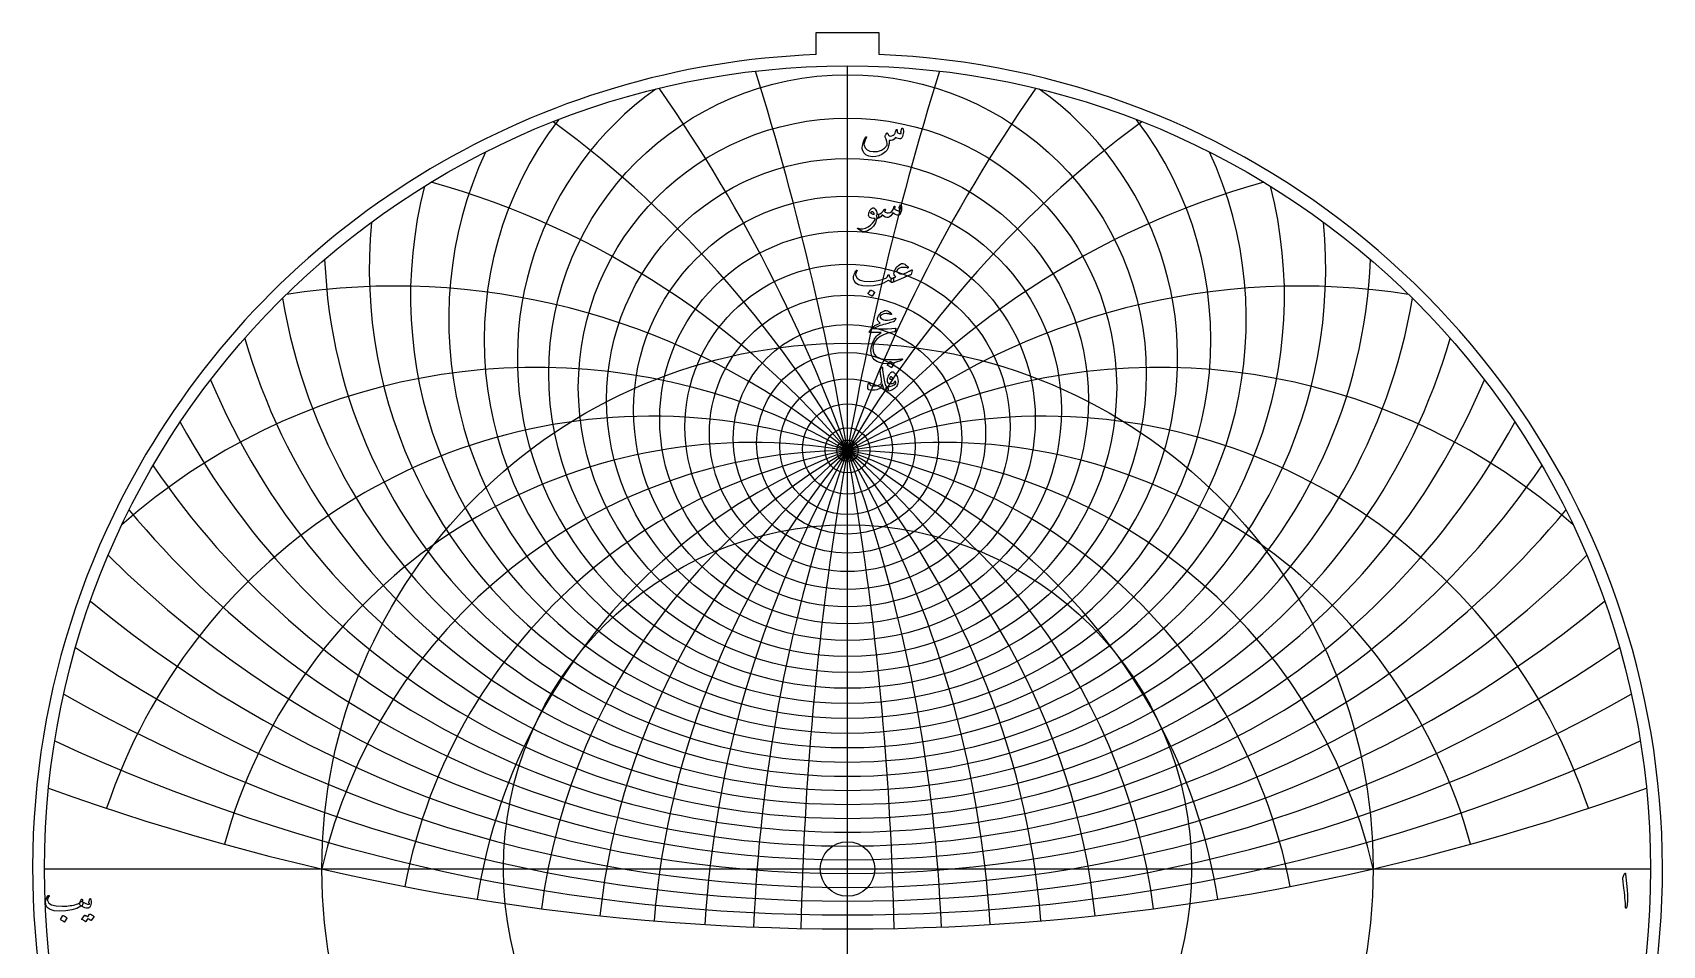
# Model space of a CAD drawing. Header units: millimetres. Extents: x -80 to 80, y -80 to 82.
# Drawn here: x -80.4 to 80.4, y -7.5 to 82.5 of the extents above; entities that cross this region are included whole.
import ezdxf

# ---------------------------------------------------------------- set-up
doc = ezdxf.new("R2010")
doc.units = ezdxf.units.MM
for name, color, linetype in [('CUT_INNER', 6, 'Continuous'), ('CUT_OUTER', 1, 'Continuous'), ('ENGRAVE', 7, 'Continuous'), ('ENGRAVE_FINE', 8, 'Continuous'), ('TEXT', 5, 'Continuous')]:
    doc.layers.add(name, color=color, linetype=linetype)

msp = doc.modelspace()

# ---------------------------------------------------------------- linework, layer by layer
at = {"layer": 'CUT_INNER'}
msp.add_circle((0, 0), 2.69, dxfattribs=at)
at = {"layer": 'CUT_OUTER'}
for points in [[(-3.08, 82.482), (3.08, 82.482), (3.08, 80.3107)], [(-3.08, 80.3107), (-3.08, 82.482)]]:
    msp.add_lwpolyline(points, dxfattribs=at)
for centre, radius, start, end in [((-0.0002, -0.0002), 80.3699, 149.413866, 87.803582), ((-0.0008, 0.0008), 80.3689, 92.195702, 149.41427)]:
    msp.add_arc(centre, radius, start, end, dxfattribs=at)
at = {"layer": 'ENGRAVE'}
for points in [[(0, -79.2), (0, 79.2)], [(-79.2, 0), (79.2, 0)]]:
    msp.add_lwpolyline(points, dxfattribs=at)
for centre, radius in [((0, 0), 79.2), ((0, 46.3023), 23.7601), ((0, 42.4181), 11.2674), ((0, 0), 51.8435), ((0, 41.2382), 1.056), ((0, 0), 33.9362)]:
    msp.add_circle(centre, radius, dxfattribs=at)
for centre, radius, start, end in [((0, 54.197), 39.3311, 155.197682, 24.802318), ((0, 69.6802), 61.9321, 196.271491, 343.728509), ((0, -11.969), 53.2072, 13, 167), ((0, -11.969), 53.2072, 13, 167), ((0, 104.4189), 103.514, 225.224717, 314.775283), ((0, 224.5588), 230.4656, 250.00718, 289.99282)]:
    msp.add_arc(centre, radius, start, end, dxfattribs=at)
at = {"layer": 'ENGRAVE_FINE'}
for centre, radius in [((0, 48.8552), 29.4717), ((0, 47.4931), 26.547), ((0, 45.2658), 21.0908), ((0, 44.3697), 18.5215), ((0, 43.6024), 16.0367), ((0, 42.9544), 13.6228), ((0, 41.9872), 8.9593), ((0, 41.6568), 6.688), ((0, 41.4234), 4.4438), ((0, 41.2844), 2.2175)]:
    msp.add_circle(centre, radius, dxfattribs=at)
for centre, radius, start, end in [((-301.7529, -11.969), 306.4079, 1.142219, 17.208163), ((-301.7529, -11.969), 306.4079, 1.142219, 17.208163), ((301.7529, -11.969), 306.4079, 162.791837, 178.857781), ((301.7529, -11.969), 306.4079, 162.791837, 178.857781), ((0, 50.409), 32.5579, 125.521553, 54.478447), ((-146.1855, -11.969), 155.5674, 2.301826, 34.879831), ((-146.1855, -11.969), 155.5674, 2.301826, 34.879831), ((146.1855, -11.969), 155.5674, 145.120169, 177.698174), ((146.1855, -11.969), 155.5674, 145.120169, 177.698174), ((0, 52.1795), 35.8333, 142.703677, 37.296323), ((-92.1575, -11.969), 106.4144, 3.497274, 53.607558), ((-92.1575, -11.969), 106.4144, 3.497274, 53.607558), ((92.1575, -11.969), 106.4144, 126.392442, 176.502726), ((92.1575, -11.969), 106.4144, 126.392442, 176.502726), ((-63.4098, -11.969), 82.7757, 4.749296, 74.329773), ((-63.4098, -11.969), 82.7757, 4.749296, 74.329773), ((63.4098, -11.969), 82.7757, 105.670227, 175.250704), ((63.4098, -11.969), 82.7757, 105.670227, 175.250704), ((0, 56.499), 43.0914, 165.445629, 14.554371), ((0, 59.1319), 47.1629, 174.323365, 5.676635), ((0, 62.1539), 51.6062, 182.266242, 357.733758), ((0, 65.6385), 56.4971, 189.527992, 350.472008), ((-44.6461, -11.969), 69.457, 6.082422, 98.854785), ((-44.6461, -11.969), 69.457, 6.082422, 98.854785), ((44.6461, -11.969), 69.457, 81.145215, 173.917578), ((44.6461, -11.969), 69.457, 81.145215, 173.917578), ((-30.7192, -11.969), 61.4384, 7.527075, 131.671439), ((-30.7192, -11.969), 61.4384, 7.527075, 131.671439), ((0, 74.4022), 68.0366, 202.608361, 337.391639), ((30.7192, -11.969), 61.4384, 48.328561, 172.472925), ((30.7192, -11.969), 61.4384, 48.328561, 172.472925), ((-19.3658, -11.969), 56.6219, 9.12263, 161.516012), ((-19.3658, -11.969), 56.6219, 9.12263, 161.516012), ((0, 79.9679), 74.9759, 208.618835, 331.381165), ((19.3658, -11.969), 56.6219, 18.483988, 170.87737), ((19.3658, -11.969), 56.6219, 18.483988, 170.87737), ((-9.3819, -11.969), 54.028, 10.922139, 164.534975), ((-9.3819, -11.969), 54.028, 10.922139, 164.534975), ((9.3819, -11.969), 54.028, 15.465025, 169.077861), ((9.3819, -11.969), 54.028, 15.465025, 169.077861), ((0, 86.5988), 82.9736, 214.362734, 325.637266), ((0, 94.6025), 92.339, 219.885984, 320.114016), ((0, 116.6992), 117.1516, 230.407962, 309.592038), ((0, 132.4506), 134.261, 235.459484, 304.540516), ((0, 153.3168), 156.4877, 240.399075, 299.600925), ((0, 182.1749), 186.7106, 245.243498, 294.756502)]:
    msp.add_arc(centre, radius, start, end, dxfattribs=at)
at = {"layer": 'TEXT'}
for points in [[(5.3443, 73.0211), (5.3525, 73.0416), (5.363, 73.0562), (5.3759, 73.065), (5.3911, 73.0679), (5.4107, 73.0656), (5.4274, 73.0586), (5.4412, 73.0469), (5.452, 73.0305), (5.4787, 72.9719), (5.4977, 72.8993), (5.5091, 72.8127), (5.5129, 72.712), (5.5027, 72.5474), (5.4719, 72.3911), (5.4207, 72.243), (5.349, 72.1031), (5.3244, 72.0694), (5.2975, 72.0433), (5.2682, 72.0249), (5.2366, 72.0141), (5.1221, 72.0067), (4.9989, 72.0269), (4.8668, 72.0747), (4.726, 72.1499), (4.6075, 71.9874), (4.4672, 71.8794), (4.3054, 71.8258), (4.1218, 71.8267), (4.1158, 71.7279), (4.1072, 71.6329), (4.0959, 71.5417), (4.082, 71.4543), (4.0655, 71.3702), (4.0463, 71.2886), (4.0245, 71.2097), (4, 71.1335), (3.9432, 70.9959), (3.8665, 70.8689), (3.7699, 70.7523), (3.6534, 70.6464), (3.3809, 70.4649), (3.0925, 70.3372), (2.7884, 70.2635), (2.4684, 70.2436), (2.108, 70.2924), (1.8232, 70.4204), (1.6139, 70.6273), (1.4801, 70.9133), (1.462, 71.0164), (1.459, 71.1382), (1.4713, 71.2787), (1.4988, 71.4379), (1.543, 71.6124), (1.6054, 71.7939), (1.6859, 71.9824), (1.7846, 72.178), (1.7925, 72.1903), (1.8021, 72.1991), (1.8135, 72.2043), (1.8267, 72.2061), (1.8399, 72.2049), (1.8513, 72.2014), (1.861, 72.1956), (1.8689, 72.1874), (1.8741, 72.1754), (1.8759, 72.1628), (1.8741, 72.1496), (1.8689, 72.1358), (1.7436, 71.8756), (1.6628, 71.6616), (1.6265, 71.4939), (1.6347, 71.3724), (1.7529, 71.1045), (1.9391, 70.9098), (2.1932, 70.7883), (2.5152, 70.74), (2.9655, 70.7687), (3.3466, 70.8829), (3.6587, 71.0826), (3.9017, 71.3677), (3.9008, 71.5556), (3.87, 71.7541), (3.8095, 71.9631), (3.719, 72.1827), (3.7076, 72.2049), (3.7014, 72.2248), (3.7006, 72.2424), (3.7049, 72.2576), (3.7301, 72.3099), (3.7541, 72.3589), (3.777, 72.4047), (3.7986, 72.4473), (3.8191, 72.4861), (3.8384, 72.5205), (3.8566, 72.5505), (3.8736, 72.5761), (3.8832, 72.587), (3.8935, 72.5913), (3.9043, 72.5893), (3.9157, 72.5808), (3.9216, 72.5744), (3.9298, 72.5644), (3.9403, 72.5509), (3.9532, 72.534), (3.9678, 72.5135), (3.9836, 72.4895), (4.0006, 72.462), (4.0188, 72.4309), (4.0556, 72.3712), (4.0867, 72.3279), (4.1119, 72.3009), (4.1312, 72.2904), (4.253, 72.2802), (4.3747, 72.3009), (4.4965, 72.3528), (4.6183, 72.4356), (4.6625, 72.4906), (4.7061, 72.5808), (4.7492, 72.7061), (4.7916, 72.8665), (4.7957, 72.8817), (4.8033, 72.8946), (4.8144, 72.9052), (4.8291, 72.9134), (4.8428, 72.9186), (4.856, 72.9204), (4.8686, 72.9186), (4.8806, 72.9134), (4.8985, 72.8841), (4.9052, 72.8291), (4.9008, 72.7483), (4.8853, 72.6417), (4.9798, 72.5837), (5.0808, 72.5457), (5.1883, 72.5275), (5.3021, 72.5293), (5.3007, 72.5635), (5.2963, 72.5913), (5.289, 72.6127), (5.2787, 72.6276), (5.267, 72.6417), (5.26, 72.6557), (5.2576, 72.6698), (5.26, 72.6839)], [(2.8689, 64.098), (2.7591, 63.7125), (2.575, 63.3896), (2.3165, 63.1294), (1.9836, 62.9318), (1.9371, 62.9117), (1.8911, 62.8937), (1.8457, 62.8778), (1.8009, 62.8638), (1.757, 62.8523), (1.7143, 62.8434), (1.6727, 62.8371), (1.6323, 62.8334), (1.5316, 62.8477), (1.3981, 62.9001), (1.2319, 62.9906), (1.0328, 63.1191), (1.0114, 63.1376), (0.9988, 63.1554), (0.995, 63.1727), (1, 63.1894), (1.0111, 63.2023), (1.0258, 63.2081), (1.0439, 63.2069), (1.0656, 63.1987), (1.2725, 63.1317), (1.5047, 63.132), (1.762, 63.1996), (2.0445, 63.3346), (2.2752, 63.4912), (2.4661, 63.6753), (2.6171, 63.887), (2.7284, 64.1262), (2.7275, 64.1346), (2.7248, 64.1414), (2.7205, 64.1464), (2.7143, 64.1496), (2.553, 64.1589), (2.4157, 64.1777), (2.3024, 64.2058), (2.2131, 64.2432), (2.144, 64.3012), (2.1007, 64.3814), (2.0832, 64.4839), (2.0913, 64.6086), (2.094, 64.6251), (2.0972, 64.642), (2.101, 64.6591), (2.1054, 64.6765), (2.1104, 64.6945), (2.1159, 64.7134), (2.1221, 64.7332), (2.1288, 64.7538), (2.1839, 64.8876), (2.2506, 64.9985), (2.3291, 65.0866), (2.4192, 65.1519), (2.5114, 65.1876), (2.596, 65.187), (2.673, 65.1502), (2.7424, 65.077), (2.803, 64.9751), (2.849, 64.8568), (2.8803, 64.7222), (2.897, 64.5711), (2.9062, 64.5713), (2.9151, 64.5717), (2.9238, 64.5724), (2.9321, 64.5735), (2.9404, 64.5745), (2.9491, 64.5752), (2.958, 64.5757), (2.9672, 64.5758), (2.9988, 64.5691), (3.0234, 64.5489), (3.041, 64.5152), (3.0515, 64.4681), (3.0559, 64.4163), (3.0551, 64.3639), (3.0489, 64.3109), (3.0375, 64.2573), (3.0226, 64.2102), (3.0059, 64.1765), (2.9874, 64.1563), (2.9672, 64.1496), (2.8782, 64.1496), (2.8777, 64.1411), (2.8759, 64.1297), (2.873, 64.1153), (2.8689, 64.098)], [(2.644, 64.6226), (2.5949, 64.7084), (2.541, 64.769), (2.4825, 64.8044), (2.4192, 64.8147), (2.3815, 64.8047), (2.3478, 64.7889), (2.3182, 64.7673), (2.2928, 64.7397), (2.2846, 64.7251), (2.2834, 64.7093), (2.2892, 64.6923), (2.3021, 64.6742), (2.3504, 64.6317), (2.4204, 64.6027), (2.512, 64.5872), (2.6253, 64.5852), (2.637, 64.5875), (2.644, 64.5945), (2.6464, 64.6062), (2.644, 64.6226)], [(5.2342, 65.4845), (5.2445, 65.4915), (5.2565, 65.4892), (5.2702, 65.4774), (5.2857, 65.4564), (5.3024, 65.4207), (5.315, 65.3697), (5.3235, 65.3036), (5.3279, 65.2222), (5.3294, 65.1297), (5.3244, 65.0395), (5.313, 64.9517), (5.2951, 64.8662), (5.243, 64.6999), (5.185, 64.5805), (5.1212, 64.5079), (5.0516, 64.4821), (4.8867, 64.4918), (4.7342, 64.5348), (4.594, 64.6112), (4.4661, 64.721), (4.3782, 64.548), (4.274, 64.413), (4.1534, 64.3161), (4.0164, 64.2573), (3.8727, 64.2444), (3.7272, 64.2807), (3.5799, 64.3662), (3.4309, 64.5009), (3.3103, 64.3472), (3.1921, 64.2374), (3.0761, 64.1715), (2.9625, 64.1496), (2.9397, 64.1625), (2.9181, 64.2011), (2.8976, 64.2655), (2.8782, 64.3557), (2.8712, 64.4447), (2.8829, 64.5102), (2.9134, 64.5524), (2.9625, 64.5711), (3.1786, 64.62), (3.3677, 64.7151), (3.5299, 64.8565), (3.6651, 65.0442), (3.6724, 65.0544), (3.6804, 65.0618), (3.6888, 65.0661), (3.6979, 65.0676), (3.709, 65.0664), (3.719, 65.0629), (3.7278, 65.0571), (3.7354, 65.0489), (3.7398, 65.0237), (3.7295, 64.981), (3.7046, 64.9207), (3.6651, 64.8428), (3.7169, 64.7828), (3.7974, 64.7386), (3.9066, 64.7102), (4.0445, 64.6976), (4.2164, 64.7336), (4.3665, 64.851), (4.4951, 65.0498), (4.6019, 65.3299), (4.6072, 65.3443), (4.6136, 65.3545), (4.6212, 65.3606), (4.63, 65.3627), (4.6432, 65.3615), (4.6546, 65.358), (4.6643, 65.3522), (4.6722, 65.344), (4.678, 65.3322), (4.6815, 65.3205), (4.6827, 65.3088), (4.6815, 65.2971), (4.6347, 65.1004), (4.6894, 65.0518), (4.7553, 65.0091), (4.8323, 64.9722), (4.9204, 64.9411), (5.0062, 64.9209), (5.0715, 64.9166), (5.1163, 64.928), (5.1405, 64.9552), (5.1485, 64.9968), (5.1441, 65.0559), (5.1274, 65.1326), (5.0984, 65.2269), (5.1034, 65.2535), (5.1277, 65.3053), (5.1713, 65.3823), (5.2342, 65.4845)], [(6.3747, 59.0113), (6.2811, 58.6366), (6.2705, 58.6184), (6.253, 58.6014), (6.2284, 58.5856), (6.1968, 58.571), (6.1266, 58.5463), (6.0521, 58.5189), (5.9733, 58.4889), (5.89, 58.4562), (5.8023, 58.4213), (5.7102, 58.3842), (5.6138, 58.3451), (5.5129, 58.304), (4.4356, 57.8356), (4.3864, 57.8465), (4.3466, 57.879), (4.3162, 57.9331), (4.2951, 58.0089), (4.2916, 58.0894), (4.3138, 58.1576), (4.3619, 58.2136), (4.4356, 58.2572), (4.4448, 58.2614), (4.4631, 58.2695), (4.4905, 58.2813), (4.527, 58.297), (4.5722, 58.3162), (4.6259, 58.3386), (4.6881, 58.3642), (4.7588, 58.393), (4.6678, 58.4864), (4.6101, 58.5886), (4.5858, 58.6995), (4.5949, 58.8192), (4.685, 59.1041), (4.8384, 59.345), (5.0551, 59.542), (5.3349, 59.6951), (5.3961, 59.7095), (5.4672, 59.7057), (5.5483, 59.6837), (5.6394, 59.6436), (5.7339, 59.5889), (5.8209, 59.5277), (5.9002, 59.4601), (5.9719, 59.386), (5.9921, 59.3588), (6.0012, 59.3333), (5.9992, 59.3096), (5.986, 59.2876), (5.9661, 59.2707), (5.9438, 59.2619), (5.9192, 59.2613), (5.8923, 59.2689), (5.7521, 59.3131), (5.6031, 59.3333), (5.4453, 59.3295), (5.2787, 59.3017), (5.128, 59.2566), (5.0082, 59.1963), (4.9195, 59.1208), (4.8619, 59.03), (4.856, 58.9896), (4.8712, 58.9434), (4.9075, 58.8913), (4.9649, 58.8333), (5.0305, 58.7806), (5.0961, 58.7396), (5.1616, 58.7103), (5.2272, 58.6928), (5.4236, 58.6878), (5.6335, 58.7291), (5.8569, 58.8166), (6.0937, 58.9504), (6.1192, 58.9665), (6.1441, 58.982), (6.1684, 58.9969), (6.1921, 59.0113), (6.2149, 59.0247), (6.2366, 59.037), (6.2571, 59.0482), (6.2764, 59.0581), (6.33, 59.0833), (6.3642, 59.0839), (6.3791, 59.0599), (6.3747, 59.0113)], [(0.8618, 59.0253), (0.8785, 59.0435), (0.8958, 59.0511), (0.9136, 59.0482), (0.9321, 59.0347), (0.9461, 59.0171), (0.9508, 58.9972), (0.9461, 58.975), (0.9321, 58.9504), (0.8607, 58.8397), (0.815, 58.7373), (0.7951, 58.643), (0.8009, 58.5569), (0.9476, 58.2742), (1.233, 58.0769), (1.6572, 57.965), (2.2202, 57.9387), (2.6379, 57.9694), (3.0387, 58.0335), (3.4224, 58.131), (3.7893, 58.2619), (3.8539, 58.3002), (3.9075, 58.3591), (3.95, 58.4384), (3.9813, 58.5382), (3.9918, 58.5666), (4.0094, 58.5862), (4.034, 58.5971), (4.0656, 58.5991), (4.0881, 58.5894), (4.1042, 58.5698), (4.1139, 58.5403), (4.1171, 58.5007), (4.1391, 58.403), (4.2003, 58.3298), (4.3007, 58.2812), (4.4403, 58.2572), (4.4907, 58.2461), (4.5246, 58.2174), (4.5422, 58.1711), (4.5434, 58.1073), (4.5264, 57.9884), (4.5035, 57.9035), (4.4749, 57.8526), (4.4403, 57.8356), (4.3376, 57.8491), (4.2401, 57.8895), (4.1479, 57.9568), (4.0609, 58.0511), (4.0536, 58.0549), (4.041, 58.0523), (4.0232, 58.0432), (4, 58.0277), (3.5633, 57.7818), (3.0867, 57.6061), (2.5703, 57.5007), (2.0141, 57.4656), (1.5, 57.5007), (1.1007, 57.6061), (0.8162, 57.7818), (0.6464, 58.0277), (0.6077, 58.165), (0.5949, 58.3052), (0.6077, 58.4483), (0.6464, 58.5944), (0.6985, 58.7303), (0.7518, 58.8473), (0.8062, 58.9457), (0.8618, 59.0253)], [(2.281, 57.0815), (2.2869, 57.0874), (2.2951, 57.0909), (2.3056, 57.0921), (2.3185, 57.0909), (2.4096, 57.054), (2.4953, 57.0089), (2.5758, 56.9556), (2.6511, 56.8942), (2.6584, 56.8848), (2.6616, 56.8754), (2.6607, 56.8661), (2.6558, 56.8567), (2.4356, 56.5007), (2.4274, 56.4922), (2.4169, 56.4902), (2.404, 56.4946), (2.3888, 56.5054), (2.3756, 56.5148), (2.3548, 56.5288), (2.3264, 56.5476), (2.2904, 56.571), (2.2462, 56.5991), (2.1932, 56.6319), (2.1315, 56.6693), (2.0609, 56.7115), (2.0515, 56.7185), (2.0469, 56.7256), (2.0469, 56.7326), (2.0515, 56.7396)], [(4.7518, 54.322), (4.7556, 54.2889), (4.7342, 54.2271), (4.6877, 54.1367), (4.616, 54.0175), (4.6007, 53.9982), (4.5832, 53.9824), (4.5633, 53.9701), (4.541, 53.9613), (4.2412, 53.8787), (3.9743, 53.8044), (3.7401, 53.7382), (3.5387, 53.6803), (3.37, 53.6308), (3.2342, 53.5901), (3.1312, 53.5582), (3.0609, 53.5351), (2.4942, 53.2821), (2.4543, 53.2792), (2.4239, 53.2845), (2.4028, 53.2979), (2.3911, 53.3196), (2.3908, 53.3275), (2.3946, 53.3372), (2.4025, 53.3486), (2.4145, 53.3618), (2.5299, 53.4701), (2.7026, 53.5842), (2.9327, 53.7043), (3.2202, 53.8302), (3.142, 53.8969), (3.0761, 53.9613), (3.0226, 54.0234), (2.9813, 54.0831), (2.9558, 54.1484), (2.9497, 54.2271), (2.9628, 54.3193), (2.9953, 54.425), (3.048, 54.5351), (3.1218, 54.6451), (3.2166, 54.7552), (3.3326, 54.8653), (3.4587, 54.9604), (3.5796, 55.0257), (3.6953, 55.0611), (3.8056, 55.0667), (3.9552, 55.0365), (4.0902, 54.9742), (4.2105, 54.8796), (4.3162, 54.7529), (4.3256, 54.7371), (4.3302, 54.7224), (4.3302, 54.709), (4.3256, 54.6967), (4.3153, 54.6852), (4.3033, 54.6791), (4.2895, 54.6782), (4.274, 54.6826), (4.2051, 54.7046), (4.1388, 54.7236), (4.0751, 54.7397), (4.0141, 54.7529), (3.956, 54.7628), (3.9011, 54.7693), (3.8494, 54.7722), (3.801, 54.7716), (3.5993, 54.7479), (3.4298, 54.6908), (3.2925, 54.6004), (3.1874, 54.4765), (3.2992, 54.3293), (3.4239, 54.2201), (3.5615, 54.1489), (3.712, 54.1159), (3.9359, 54.1135), (4.1768, 54.1487), (4.4347, 54.2213), (4.7096, 54.3313), (4.721, 54.3343), (4.7319, 54.3337), (4.7421, 54.3296), (4.7518, 54.322)], [(2.808, 53.2962), (3.409, 53.2751), (3.9286, 53.2728), (4.3668, 53.2892), (4.7237, 53.3243), (4.7347, 53.3256), (4.7442, 53.3249), (4.7522, 53.3221), (4.7588, 53.3173), (4.7636, 53.3107), (4.7664, 53.3026), (4.7672, 53.2931), (4.7658, 53.2821), (4.7566, 53.2394), (4.7477, 53.2002), (4.7391, 53.1645), (4.7307, 53.1323), (4.7227, 53.1036), (4.7149, 53.0784), (4.7074, 53.0567), (4.7003, 53.0386), (4.685, 53.0096), (4.6675, 52.9882), (4.6476, 52.9745), (4.6253, 52.9683), (4.0843, 52.8702), (3.6136, 52.7166), (3.2131, 52.5072), (2.8829, 52.2423), (2.7161, 52.0517), (2.5949, 51.85), (2.5193, 51.6372), (2.4895, 51.4133), (2.5182, 51.0617), (2.6323, 50.7751), (2.832, 50.5535), (3.1171, 50.3969), (3.265, 50.3494), (3.4274, 50.3102), (3.6045, 50.2792), (3.7963, 50.2564), (4.0024, 50.2414), (4.2225, 50.2341), (4.4567, 50.2344), (4.7049, 50.2423), (4.7932, 50.2473), (4.88, 50.2528), (4.9653, 50.259), (5.0492, 50.2657), (5.131, 50.273), (5.2102, 50.2809), (5.2868, 50.2894), (5.3607, 50.2985), (5.3832, 50.2997), (5.3993, 50.2938), (5.409, 50.2809), (5.4122, 50.261), (5.4105, 50.2379), (5.4052, 50.2201), (5.3964, 50.2075), (5.3841, 50.2002), (5.2518, 50.1442), (5.1265, 50.0936), (5.0082, 50.0482), (4.897, 50.0081), (4.7931, 49.973), (4.6968, 49.9425), (4.6081, 49.9168), (4.527, 49.8957), (4.4507, 49.8802), (4.3765, 49.8664), (4.3043, 49.8544), (4.2342, 49.8442), (4.1659, 49.8363), (4.099, 49.8313), (4.0335, 49.8292), (3.9696, 49.8301), (3.5328, 49.8641), (3.1686, 49.9379), (2.8771, 50.0514), (2.6581, 50.2048), (2.4974, 50.3966), (2.3853, 50.6205), (2.3217, 50.8767), (2.3068, 51.165), (2.3528, 51.5228), (2.4625, 51.87), (2.6361, 52.2066), (2.8736, 52.5327), (2.9664, 52.6314), (3.0714, 52.7259), (3.1888, 52.8164), (3.3185, 52.9027), (2.185, 52.9121), (2.1578, 52.9238), (2.1464, 52.9449), (2.1508, 52.9753), (2.171, 53.0152), (2.209, 53.0731), (2.2436, 53.1252), (2.2746, 53.1715), (2.3021, 53.2119), (2.3261, 53.2461), (2.3466, 53.2739), (2.3636, 53.2953), (2.3771, 53.3102), (2.4075, 53.3129), (2.4895, 53.3114), (2.623, 53.3058), (2.808, 53.2962)], [(4.1874, 50.0296), (4.1932, 50.0355), (4.2014, 50.039), (4.212, 50.0402), (4.2249, 50.039), (4.3159, 50.0021), (4.4017, 49.957), (4.4822, 49.9038), (4.5574, 49.8423), (4.5647, 49.8329), (4.5679, 49.8235), (4.5671, 49.8142), (4.5621, 49.8048), (4.3419, 49.4488), (4.3338, 49.4403), (4.3232, 49.4383), (4.3103, 49.4427), (4.2951, 49.4535), (4.2819, 49.4629), (4.2612, 49.4769), (4.2328, 49.4957), (4.1967, 49.5191), (4.1525, 49.5472), (4.0996, 49.58), (4.0378, 49.6175), (3.9672, 49.6596), (3.9579, 49.6666), (3.9532, 49.6737), (3.9532, 49.6807), (3.9579, 49.6877)], [(3.897, 47.5472), (3.9309, 47.5308), (3.9579, 47.505), (3.9778, 47.4699), (3.9907, 47.4254), (3.9991, 47.3704), (4.0012, 47.3177), (3.9968, 47.2673), (3.986, 47.2193), (3.9699, 47.1783), (3.9497, 47.1491), (3.9254, 47.1315), (3.897, 47.1256), (3.7568, 47.1646), (3.6405, 47.2626), (3.5483, 47.4198), (3.4801, 47.6362), (3.4713, 47.6735), (3.4637, 47.7059), (3.4573, 47.7332), (3.452, 47.7556), (3.4479, 47.773), (3.445, 47.7855), (3.4432, 47.7929), (3.4426, 47.7954), (3.4356, 47.8092), (3.4286, 47.813), (3.4216, 47.8068), (3.4145, 47.7907), (3.3349, 47.611), (3.2459, 47.4699), (3.1476, 47.3674), (3.0398, 47.3036), (2.8835, 47.2544), (2.7003, 47.224), (2.4901, 47.2123), (2.2529, 47.2193), (2.0946, 47.2682), (2.0082, 47.3868), (1.9939, 47.575), (2.0515, 47.8329), (2.0647, 47.8639), (2.0808, 47.8868), (2.0998, 47.9014), (2.1218, 47.9078), (2.1435, 47.9058), (2.1616, 47.895), (2.1762, 47.8753), (2.1874, 47.847), (2.2111, 47.7864), (2.2401, 47.7404), (2.2743, 47.7091), (2.3138, 47.6924), (2.5354, 47.6584), (2.7459, 47.6549), (2.9453, 47.6818), (3.1335, 47.7392), (3.2152, 47.782), (3.2822, 47.8399), (3.3346, 47.9131), (3.3724, 48.0015), (3.37, 48.0434), (3.3583, 48.1409), (3.3373, 48.294), (3.3068, 48.5027), (3.2913, 48.6144), (3.2775, 48.7152), (3.2655, 48.8052), (3.2553, 48.8844), (3.2465, 48.9522), (3.2389, 49.008), (3.2325, 49.0517), (3.2272, 49.0835), (3.2228, 49.1321), (3.2237, 49.1748), (3.2298, 49.2117), (3.2412, 49.2427), (3.2594, 49.2812), (3.2764, 49.3171), (3.2922, 49.3503), (3.3068, 49.3809), (3.32, 49.4089), (3.3314, 49.4342), (3.3411, 49.4569), (3.349, 49.4769), (3.3572, 49.493), (3.3677, 49.5039), (3.3806, 49.5094), (3.3958, 49.5097), (3.4125, 49.5033), (3.4251, 49.4933), (3.4336, 49.4799), (3.438, 49.4629), (3.4665, 49.2233), (3.4959, 48.9963), (3.5262, 48.7818), (3.5574, 48.58), (3.5892, 48.3907), (3.6212, 48.2141), (3.6536, 48.05), (3.6862, 47.8985), (3.7257, 47.7571), (3.774, 47.6514), (3.8311, 47.5814), (3.897, 47.5472)], [(4.4356, 49.0413), (4.4678, 49.0367), (4.5035, 49.0226), (4.5428, 48.9992), (4.5855, 48.9664), (4.7685, 48.7714), (4.8958, 48.5519), (4.9675, 48.3077), (4.9836, 48.039), (4.9693, 47.8991), (4.9403, 47.7744), (4.8967, 47.6649), (4.8384, 47.5706), (4.6496, 47.3759), (4.4298, 47.2369), (4.1789, 47.1534), (3.897, 47.1256), (3.8686, 47.1324), (3.8443, 47.1526), (3.8241, 47.1862), (3.808, 47.2334), (3.802, 47.2594), (3.798, 47.2861), (3.7961, 47.3133), (3.7963, 47.3411), (3.7979, 47.3686), (3.8004, 47.395), (3.8037, 47.4201), (3.808, 47.4441), (3.8206, 47.4857), (3.8396, 47.5167), (3.8651, 47.5372), (3.897, 47.5472), (4.1716, 47.5841), (4.4099, 47.6526), (4.6119, 47.7527), (4.7775, 47.8844), (4.7696, 47.9503), (4.76, 48.0027), (4.7486, 48.0416), (4.7354, 48.0671), (4.7196, 48.0891), (4.7049, 48.1034), (4.6915, 48.1101), (4.6792, 48.1093), (4.6707, 48.1063), (4.664, 48.1022), (4.659, 48.097), (4.6558, 48.0905), (4.6107, 47.998), (4.5551, 47.9266), (4.4889, 47.8762), (4.4122, 47.847), (4.1894, 47.8297), (4.0363, 47.8903), (3.9529, 48.0287), (3.9391, 48.2451), (3.9579, 48.3692), (3.9953, 48.498), (4.0515, 48.6315), (4.1265, 48.7697), (4.2055, 48.8885), (4.2834, 48.9734), (4.3601, 49.0244), (4.4356, 49.0413)], [(4.2811, 48.5355), (4.2345, 48.5223), (4.1979, 48.4875), (4.1713, 48.431), (4.1546, 48.3528), (4.1549, 48.3405), (4.1558, 48.3317), (4.1572, 48.3265), (4.1593, 48.3247), (4.2064, 48.3133), (4.2541, 48.3071), (4.3024, 48.3063), (4.3513, 48.3107), (4.3943, 48.3197), (4.4298, 48.3329), (4.4576, 48.3502), (4.4778, 48.3715), (4.4251, 48.4468), (4.3747, 48.4992), (4.3267, 48.5287), (4.2811, 48.5355)], [(76.6097, -0.5256), (76.6574, -0.4332), (76.6958, -0.4007), (76.7249, -0.4282), (76.7446, -0.5156), (76.8595, -1.7397), (76.9278, -2.491), (76.9431, -3.0911), (76.9054, -3.5401), (76.8145, -3.838), (76.7979, -3.8624), (76.7833, -3.8755), (76.7705, -3.8774), (76.7595, -3.868), (76.7508, -3.8533), (76.7446, -3.8343), (76.7408, -3.8109), (76.7396, -3.7831), (76.7396, -3.5667), (76.7296, -3.3372), (76.7096, -3.0945), (76.6796, -2.8388), (76.673, -2.772), (76.6534, -2.5915), (76.6206, -2.2974), (76.5747, -1.8895), (76.4648, -0.9852), (76.4623, -0.9372), (76.4648, -0.8928), (76.4723, -0.8522), (76.4848, -0.8154)], [(-75.4855, -3.2135), (-75.4807, -3.216), (-75.4762, -3.2185), (-75.4719, -3.221), (-75.468, -3.2235), (-75.4641, -3.2263), (-75.4599, -3.2298), (-75.4554, -3.2338), (-75.4506, -3.2385), (-75.4103, -3.286), (-75.3943, -3.3534), (-75.4028, -3.4408), (-75.4356, -3.5483), (-75.4659, -3.6135), (-75.4968, -3.6544), (-75.5283, -3.671), (-75.5605, -3.6632), (-75.5767, -3.6554), (-75.5904, -3.6519), (-75.6017, -3.6529), (-75.6104, -3.6582), (-76.0201, -3.8824), (-76.5097, -4.0404), (-77.0793, -4.1322), (-77.7288, -4.1578), (-78.254, -4.1128), (-78.6506, -3.9929), (-78.9185, -3.7981), (-79.0578, -3.5283), (-79.0793, -3.4009), (-79.084, -3.2735), (-79.0718, -3.1461), (-79.0428, -3.0187), (-79.0031, -2.9059), (-78.9541, -2.8026), (-78.8957, -2.7086), (-78.8279, -2.624), (-78.8151, -2.6134), (-78.8017, -2.6065), (-78.7877, -2.6034), (-78.773, -2.604), (-78.7592, -2.6099), (-78.748, -2.6177), (-78.7393, -2.6274), (-78.733, -2.639), (-78.7302, -2.6502), (-78.7318, -2.6639), (-78.7377, -2.6802), (-78.748, -2.6989), (-78.8204, -2.8051), (-78.8679, -2.9088), (-78.8904, -3.0099), (-78.8879, -3.1086), (-78.7692, -3.3559), (-78.4932, -3.5333), (-78.0598, -3.6407), (-77.469, -3.6782), (-77.3068, -3.6757), (-77.1449, -3.6682), (-76.9833, -3.6557), (-76.822, -3.6382), (-76.662, -3.6157), (-76.5041, -3.5882), (-76.3485, -3.5558), (-76.195, -3.5183), (-76.046, -3.4758), (-75.9239, -3.4333), (-75.8287, -3.3909), (-75.7603, -3.3484), (-75.7339, -3.3259), (-75.7097, -3.2985), (-75.6877, -3.266), (-75.6679, -3.2285), (-75.6493, -3.1867), (-75.631, -3.1411), (-75.6131, -3.0917), (-75.5954, -3.0387), (-75.5886, -3.0224), (-75.578, -3.0087), (-75.5636, -2.9974), (-75.5455, -2.9887), (-75.5261, -2.984), (-75.508, -2.9849), (-75.4911, -2.9915), (-75.4755, -3.0037), (-75.463, -3.0205), (-75.4556, -3.0411), (-75.4531, -3.0655), (-75.4556, -3.0936)], [(-75.6354, -3.6132), (-75.6897, -3.5617), (-75.7178, -3.497), (-75.7197, -3.4193), (-75.6954, -3.3284), (-75.6426, -3.2469), (-75.5942, -3.1973), (-75.5502, -3.1795), (-75.5105, -3.1935), (-75.3232, -3.3175), (-75.1358, -3.4046), (-74.9484, -3.4549), (-74.7611, -3.4683), (-74.7545, -3.4671), (-74.7498, -3.4633), (-74.747, -3.4571), (-74.7461, -3.4483), (-74.7508, -3.4318), (-74.7648, -3.4071), (-74.7883, -3.3743), (-74.821, -3.3334), (-74.8273, -3.3209), (-74.831, -3.3084), (-74.8323, -3.296), (-74.831, -3.2835), (-74.7111, -2.9387), (-74.7055, -2.9256), (-74.6986, -2.9162), (-74.6905, -2.9106), (-74.6812, -2.9088), (-74.6718, -2.9103), (-74.6637, -2.915), (-74.6568, -2.9228), (-74.6512, -2.9337), (-74.6137, -3.0458), (-74.5912, -3.1573), (-74.5837, -3.2682), (-74.5912, -3.3784), (-74.6156, -3.5155), (-74.6487, -3.6269), (-74.6905, -3.7128), (-74.7411, -3.7731), (-74.7795, -3.8062), (-74.8148, -3.8305), (-74.847, -3.8462), (-74.876, -3.853), (-75.0434, -3.8568), (-75.2257, -3.818), (-75.4231, -3.7369), (-75.6354, -3.6132)], [(-77.3791, -4.6024), (-77.3728, -4.5962), (-77.3641, -4.5924), (-77.3528, -4.5912), (-77.3391, -4.5924), (-77.242, -4.6318), (-77.1505, -4.6799), (-77.0646, -4.7367), (-76.9844, -4.8023), (-76.9766, -4.8123), (-76.9731, -4.8223), (-76.9741, -4.8323), (-76.9794, -4.8423), (-77.2142, -5.222), (-77.2229, -5.231), (-77.2342, -5.2332), (-77.2479, -5.2285), (-77.2642, -5.217), (-77.2782, -5.207), (-77.3004, -5.192), (-77.3307, -5.172), (-77.3691, -5.147), (-77.4162, -5.117), (-77.4727, -5.0821), (-77.5386, -5.0421), (-77.6139, -4.9971), (-77.6239, -4.9896), (-77.6289, -4.9821), (-77.6289, -4.9747), (-77.6239, -4.9672)], [(-74.7461, -4.4625), (-74.7399, -4.4563), (-74.7311, -4.4526), (-74.7199, -4.4513), (-74.7061, -4.4526), (-74.657, -4.471), (-74.6093, -4.4913), (-74.5633, -4.5134), (-74.5188, -4.5375), (-74.4755, -4.5637), (-74.4332, -4.5924), (-74.3918, -4.6237), (-74.3514, -4.6574), (-74.3436, -4.6677), (-74.3402, -4.6786), (-74.3411, -4.6902), (-74.3464, -4.7024), (-74.5862, -5.0821), (-74.5928, -5.0871), (-74.6025, -5.0871), (-74.6153, -5.0821), (-74.6312, -5.0721), (-74.6421, -5.0629), (-74.6599, -5.0502), (-74.6846, -5.0341), (-74.7161, -5.0146), (-74.7548, -4.9914), (-74.8011, -4.964), (-74.8548, -4.9327), (-74.916, -4.8972), (-75.1058, -5.192), (-75.1146, -5.201), (-75.1258, -5.2032), (-75.1395, -5.1985), (-75.1558, -5.187), (-75.1698, -5.177), (-75.192, -5.162), (-75.2223, -5.142), (-75.2607, -5.117), (-75.3079, -5.0871), (-75.3644, -5.0521), (-75.4303, -5.0121), (-75.5055, -4.9672), (-75.5133, -4.9597), (-75.5168, -4.9522), (-75.5158, -4.9447), (-75.5105, -4.9372), (-75.2657, -4.5725), (-75.2595, -4.5662), (-75.2507, -4.5625), (-75.2395, -4.5612), (-75.2257, -4.5625), (-75.1839, -4.5761), (-75.1433, -4.5918), (-75.1039, -4.6098), (-75.0659, -4.6299), (-75.029, -4.6519), (-74.9934, -4.6755), (-74.9591, -4.7006), (-74.926, -4.7273)]]:
    msp.add_lwpolyline(points, close=True, dxfattribs=at)

doc.saveas('drawing.dxf')
